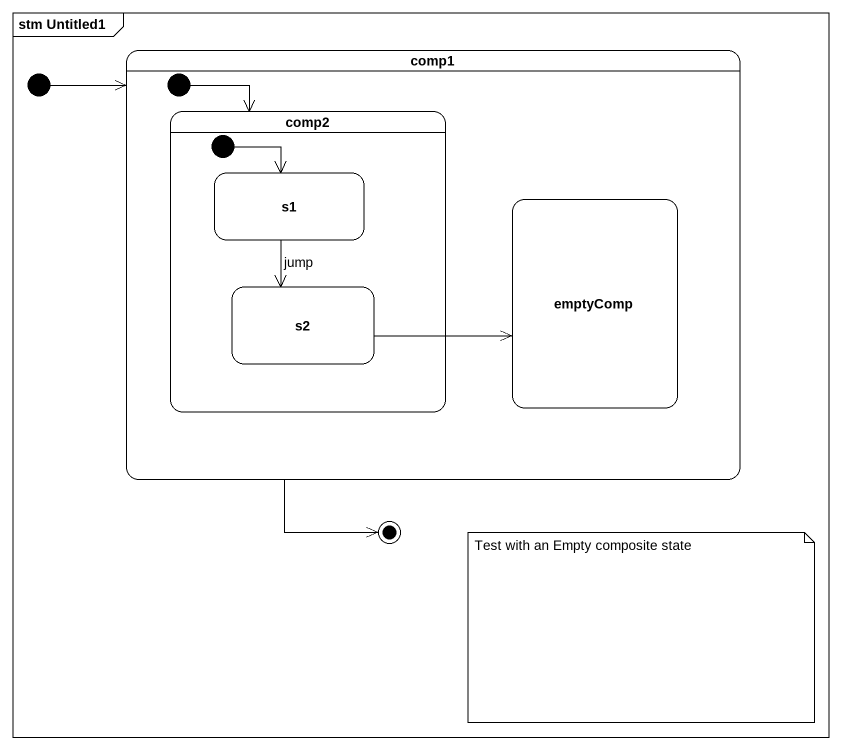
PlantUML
@startuml
mainframe stm Untitled1
hide empty description
state comp1 {
  state comp2 {
    state s1
    state s2
    [*] --> s1
  }
  state emptyComp
  [*] --> comp2
}
[*] -right-> comp1
s1 --> s2 : jump
s2 -right-> emptyComp
comp1 --> [*]
note as N1
  Test with an Empty composite state
end note
@enduml
